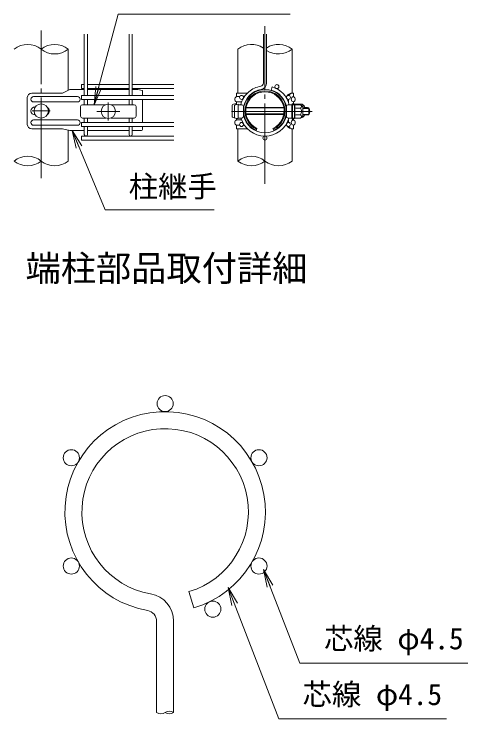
# Model space of a CAD drawing. Units: millimetres, scale not verified. Extents: x -4200 to 4200, y -2970 to 2970.
# Drawn here: x 1167 to 2181, y -1397 to 178 of the extents above; entities that cross this region are included whole.
import ezdxf
from ezdxf.enums import TextEntityAlignment as Align

# ---------------------------------------------------------------- set-up
doc = ezdxf.new("R2010")
doc.units = ezdxf.units.MM
doc.header["$LTSCALE"] = 10
doc.linetypes.add('LONG_CHAIN', pattern=[21, 18, -1, 1, -1])
for name, color, linetype, lineweight in [('0-0_D-TTL-TXT', 7, 'Continuous', 9), ('0-3_D-STR1', 1, 'Continuous', 9), ('0-4_D-BMK', 2, 'LONG_CHAIN', 9), ('0-5_D-STR-DIM', 7, 'Continuous', 9), ('0-6_0', 7, 'Continuous', 9), ('0-8_D-STR2', 7, 'Continuous', 9), ('0-9_D-STR3', 3, 'Continuous', 9), ('0-D_D-STR-TXT', 7, 'Continuous', 9)]:
    doc.layers.add(name, color=color, linetype=linetype, lineweight=lineweight)
doc.styles.add('ＭＳ ゴシック', font='')
doc.styles.get('ＭＳ ゴシック').set_extended_font_data('MS Gothic')

# ---------------------------------------------------------------- blocks, each defined once
blk = doc.blocks.new('_Open')
at = {"layer": '0-6_0'}
blk.add_line((-10, 1.667), (0, 0), dxfattribs=at)
blk.add_lwpolyline([(-10, -1.667), (0, 0), (-10, 0)], dxfattribs=at)

msp = doc.modelspace()

# ---------------------------------------------------------------- linework, layer by layer
at = {"layer": '0-3_D-STR1'}
for p, q in [((1288.3, 7.64), (1288.3, 99.48)), ((1667.3, 99.48), (1667.3, 1.48)), ((1788.3, 1.48), (1788.3, 99.48)), ((1667.3, -78.52), (1667.3, -150.52)), ((1788.3, -150.52), (1788.3, -78.52)), ((1288.3, -150.52), (1288.3, -81.29))]:
    msp.add_line(p, q, dxfattribs=at)
at = {"layer": '0-4_D-BMK'}
for p, q in [((1727.8, -201.64), (1727.8, 150.61)), ((1227.8, -188.53), (1227.8, 141.05)), ((1377.8, -19.53), (1377.8, -59.53)), ((1207.8, -38.52), (1247.8, -38.52)), ((1351.8, -39.53), (1403.8, -39.53)), ((1833.2, -39.53), (1643.78, -39.53))]:
    msp.add_line(p, q, dxfattribs=at)
at = {"layer": '0-5_D-STR-DIM'}
for centre, radius, start, end in [((1197.55, 62.16), 48.04, 50.97549, 129.02451), ((1258.05, 62.16), 48.04, 50.97549, 129.02451), ((1258.05, 136.81), 48.04, 230.97549, 309.02451), ((1697.55, 62.16), 48.04, 56.30864, 129.02451), ((1758.05, 62.16), 48.04, 50.97549, 123.69136), ((1758.05, 136.81), 48.04, 236.30864, 309.02451), ((1197.55, -187.84), 48.04, 50.97549, 129.02451), ((1697.55, -187.84), 48.04, 50.97549, 129.02451), ((1197.55, -113.19), 48.04, 230.97549, 309.02451), ((1258.05, -113.19), 48.04, 230.97549, 309.02451), ((1697.55, -113.19), 48.04, 230.97549, 309.02451), ((1758.05, -113.19), 48.04, 230.97549, 309.02451), ((1495.26, -1370.2), 15.74, 232.87698, 307.12302), ((1514.26, -1395.3), 15.74, 52.87698, 127.12302), ((1514.26, -1370.2), 15.74, 232.87698, 307.12302)]:
    msp.add_arc(centre, radius, start, end, dxfattribs=at)
at = {"layer": '0-8_D-STR2'}
for p, q in [((1324.2, -3.77), (1324.2, 132.82)), ((1331.4, -3.77), (1331.4, 132.82)), ((1424.2, -3.77), (1424.2, 132.82)), ((1431.4, -3.77), (1431.4, 132.82)), ((1724.2, 23.76), (1724.2, 132.82)), ((1731.4, 23.76), (1731.4, 132.82)), ((1324.2, 20.31), (1317.8, 20.31)), ((1317.8, 11.31), (1317.8, 20.31)), ((1424.2, 20.31), (1331.4, 20.31)), ((1524.2, 20.31), (1431.4, 20.31)), ((1324.2, 11.31), (1317.8, 11.31)), ((1424.2, 11.31), (1331.4, 11.31)), ((1524.2, 11.31), (1431.4, 11.31)), ((1741.75, 8.25), (1743.8, 15.15)), ((1524.2, -3.77), (1317.8, -3.77)), ((1317.8, -3.77), (1317.8, -12.77)), ((1524.2, -12.77), (1317.8, -12.77)), ((1324.2, -24.53), (1324.2, -12.77)), ((1331.4, -24.53), (1331.4, -12.77)), ((1424.2, -24.53), (1424.2, -12.77)), ((1431.4, -24.53), (1431.4, -12.77)), ((1324.2, -64.27), (1324.2, -54.53)), ((1331.4, -64.27), (1331.4, -54.53)), ((1424.2, -64.27), (1424.2, -54.53)), ((1431.4, -64.27), (1431.4, -54.53)), ((1524.2, -64.27), (1317.8, -64.27)), ((1317.8, -64.27), (1317.8, -73.27)), ((1524.2, -73.27), (1317.8, -73.27)), ((1324.2, -90.92), (1324.2, -73.27)), ((1331.4, -90.92), (1331.4, -73.27)), ((1424.2, -90.92), (1424.2, -73.27)), ((1431.4, -90.92), (1431.4, -73.27)), ((1524.2, -94.52), (1317.8, -94.52)), ((1317.8, -94.52), (1317.8, -103.52)), ((1524.2, -103.52), (1317.8, -103.52)), ((1557.92, -1112.73), (1568.77, -1149.15)), ((1485.76, -1382.75), (1485.76, -1178.9)), ((1523.76, -1382.75), (1523.76, -1178.9))]:
    msp.add_line(p, q, dxfattribs=at)
for centre, radius in [((1754.44, 15.81), 4.5), ((1675.41, -8.27), 4.5), ((1780.2, -8.27), 4.5), ((1675.41, -68.77), 4.5), ((1780.2, -68.77), 4.5), ((1727.8, -99.02), 4.5), ((1727.8, -99.02), 4.5), ((1504.76, -692.49), 18), ((1295.19, -813.49), 18), ((1714.34, -813.49), 18), ((1295.19, -1055.49), 18), ((1714.34, -1055.49), 18), ((1611.3, -1151.77), 18)]:
    msp.add_circle(centre, radius, dxfattribs=at)
for centre, radius, start, end in [((1727.8, -38.52), 56, 99.83934, 130), ((1717, 23.76), 7.2, 279.83934, 0), ((1717, 23.76), 14.4, 279.83934, 0), ((1727.8, -38.52), 56, 130, 165.5409), ((1727.8, -38.52), 48.8, 99.83934, 169.61114), ((1727.8, -38.52), 48.8, 10.38886, 73.39579), ((1727.8, -38.52), 56, 14.4591, 73.39579), ((1727.8, -38.52), 56, 196.62015, 343.37985), ((1727.8, -38.52), 48.8, 190.38886, 349.61114), ((1327.8, -90.92), 3.6, 180, 0), ((1427.8, -90.92), 3.6, 180, 0), ((1504.76, -934.49), 224, 286.60421, 260.01144), ((1504.76, -934.49), 186, 286.60421, 259.91481), ((1461.56, -1178.9), 62.2, 0, 80.16066), ((1461.56, -1178.9), 24.2, 0, 79.65227)]:
    msp.add_arc(centre, radius, start, end, dxfattribs=at)
at = {"layer": '0-9_D-STR3'}
for p, q in [((1275.76, 1.48), (1206.83, 1.48)), ((1292.05, 9.48), (1275.76, 1.48)), ((1324.2, 9.48), (1292.05, 9.48)), ((1424.2, 9.48), (1331.4, 9.48)), ((1443.8, 9.48), (1431.4, 9.48)), ((1443.8, 9.48), (1453.8, 7.48)), ((1453.8, 7.48), (1453.8, -3.77)), ((1664.1, 1.48), (1688.61, 1.48)), ((1664.1, 1.48), (1664.1, -6.52)), ((1791.5, 1.48), (1788.72, 1.48)), ((1791.5, 1.48), (1789.75, 1.48)), ((1791.5, 1.48), (1791.5, -6.52)), ((1196.83, -8.52), (1196.83, -68.52)), ((1308.98, -6.52), (1210.98, -6.52)), ((1453.8, -12.77), (1453.8, -64.27)), ((1664.1, -6.52), (1671.26, -6.52)), ((1679.55, -6.52), (1681.85, -6.52)), ((1776.54, -10.89), (1776.54, -10.94)), ((1779.98, -12.76), (1779.98, -18.19)), ((1308.98, -18.52), (1210.98, -18.52)), ((1315.8, -28.53), (1315.8, -50.53)), ((1319.8, -24.53), (1372.23, -24.53)), ((1383.37, -24.53), (1435.8, -24.53)), ((1439.8, -28.53), (1439.8, -50.53)), ((1654.5, -25.52), (1654.5, -51.52)), ((1659.8, -26.49), (1659.8, -52.57)), ((1664.1, -23.68), (1664.1, -18.52)), ((1664.1, -18.52), (1664.1, -23.99)), ((1664.1, -18.52), (1675.5, -18.52)), ((1664.1, -22.52), (1664.1, -23.68)), ((1667.8, -55.53), (1667.8, -23.53)), ((1667.8, -24.53), (1675.8, -24.53)), ((1679.8, -50.53), (1679.8, -28.53)), ((1769.85, -30.52), (1685.76, -30.52)), ((1775.8, -28.53), (1775.8, -50.53)), ((1779.8, -24.53), (1787.8, -24.53)), ((1787.8, -24.53), (1787.8, -54.53)), ((1788.83, -25.64), (1787.8, -29.17)), ((1787.8, -29.17), (1787.8, -49.89)), ((1788.8, -31.43), (1789.2, -31.43)), ((1788.83, -22.76), (1788.83, -25.64)), ((1788.83, -22.76), (1789.83, -22.76)), ((1789.2, -30.55), (1789.98, -24.22)), ((1789.2, -30.55), (1789.2, -48.55)), ((1789.2, -31.43), (1789.2, -47.63)), ((1789.83, -22.76), (1789.83, -25.64)), ((1793.51, -24.05), (1790.18, -24.05)), ((1791.5, -18.52), (1791.5, -24.05)), ((1791.5, -21.52), (1791.5, -24.05)), ((1792.5, -21.52), (1791.5, -21.52)), ((1792.5, -21.52), (1792.5, -24.05)), ((1793.6, -39.55), (1793.6, -24.1)), ((1793.74, -24.29), (1793.88, -23.19)), ((1807.19, -24.52), (1793.83, -24.52)), ((1797.41, -23.02), (1794.08, -23.02)), ((1797.5, -24.52), (1797.5, -23.06)), ((1797.7, -23.5), (1797.61, -23.16)), ((1811.09, -23.5), (1797.7, -23.5)), ((1812.2, -29.53), (1812.2, -49.53)), ((1816.1, -28.52), (1816.1, -31.53)), ((1679.8, -31.53), (1680.31, -31.53)), ((1679.8, -32.89), (1680.13, -32.89)), ((1679.8, -46.18), (1680.42, -46.18)), ((1770.08, -31.87), (1685.52, -31.87)), ((1770.08, -45.16), (1685.52, -45.16)), ((1769.85, -46.52), (1685.76, -46.52)), ((1775.19, -46.18), (1775.8, -46.18)), ((1775.29, -31.53), (1775.8, -31.53)), ((1775.47, -32.89), (1775.8, -32.89)), ((1807.19, -32.03), (1793.6, -32.03)), ((1793.6, -39.55), (1793.6, -55)), ((1807.19, -47.04), (1793.6, -47.04)), ((1812.2, -31.53), (1825.8, -31.53)), ((1812.2, -32.89), (1826.45, -32.89)), ((1812.2, -46.18), (1826.45, -46.18)), ((1825.8, -31.53), (1825.8, -47.53)), ((1308.98, -58.52), (1210.98, -58.52)), ((1319.8, -54.53), (1372.23, -54.53)), ((1383.37, -54.53), (1435.8, -54.53)), ((1664.1, -58.52), (1664.1, -55.08)), ((1664.1, -55.08), (1664.1, -58.52)), ((1664.1, -58.52), (1675.5, -58.52)), ((1667.8, -54.53), (1675.8, -54.53)), ((1679.8, -47.53), (1680.66, -47.53)), ((1774.95, -47.53), (1775.8, -47.53)), ((1779.8, -54.53), (1787.8, -54.53)), ((1779.98, -58.84), (1779.98, -64.27)), ((1788.83, -53.88), (1787.8, -49.89)), ((1788.8, -47.63), (1789.2, -47.63)), ((1788.8, -49.89), (1789.83, -53.88)), ((1789.2, -48.55), (1789.98, -54.87)), ((1789.83, -53.88), (1789.83, -56.76)), ((1793.47, -55.05), (1790.18, -55.05)), ((1791.5, -55.05), (1791.5, -58.52)), ((1791.5, -55.05), (1791.5, -55.52)), ((1807.19, -54.54), (1793.8, -54.54)), ((1811.09, -53.53), (1808.63, -53.53)), ((1812.2, -47.53), (1825.8, -47.53)), ((1816.1, -47.53), (1816.1, -48.52)), ((1275.76, -78.52), (1206.83, -78.52)), ((1308.98, -70.52), (1210.98, -70.52)), ((1275.76, -78.52), (1292.05, -82.12)), ((1453.8, -73.27), (1453.8, -80.15)), ((1664.1, -70.52), (1664.1, -78.52)), ((1664.1, -70.52), (1671.26, -70.52)), ((1664.1, -78.52), (1664.1, -72.97)), ((1664.1, -78.52), (1688.61, -78.52)), ((1679.55, -70.52), (1681.85, -70.52)), ((1699.85, -78.52), (1701.27, -78.52)), ((1707.8, -82.15), (1709.97, -77.42)), ((1747.8, -82.15), (1745.64, -77.42)), ((1776.54, -66.09), (1776.54, -66.14)), ((1791.5, -78.52), (1789.75, -78.52)), ((1791.5, -70.52), (1791.5, -78.52)), ((1791.5, -72.97), (1791.5, -78.52)), ((1324.2, -82.12), (1292.05, -82.12)), ((1331.4, -82.15), (1424.2, -82.15)), ((1431.4, -82.15), (1451.8, -82.15))]:
    msp.add_line(p, q, dxfattribs=at)
for points in [[(1789.83, -25.64), (1788.8, -29.17), (1788.8, -49.89)], [(1816.1, -30.52), (1822.1, -30.52), (1822.1, -31.53)], [(1788.83, -53.88), (1788.83, -56.76), (1789.83, -56.76)], [(1792.5, -55.05), (1792.5, -55.52), (1791.5, -55.52)]]:
    msp.add_lwpolyline(points, dxfattribs=at)
for centre in [(1227.8, -38.52), (1377.8, -39.53)]:
    msp.add_circle(centre, 16, dxfattribs=at)
for centre, radius, start, end in [((1206.83, -8.52), 10, 90, 180), ((1727.8, -38.52), 48, 294.62432, 245.37568), ((1727.8, -38.52), 44.8, 294.62432, 245.37568), ((1727.8, -38.52), 42.8, 294.62432, 245.37568), ((1210.98, -12.52), 6, 90, 270), ((1308.98, -12.52), 6, 270, 90), ((1666.6, -12.52), 6.5, 112.61986, 247.38014), ((1792.53, -12.52), 6.09, 99.72282, 260.27718), ((1789, -12.52), 6.5, 292.61986, 67.38014), ((1213.98, -38.52), 9, 90, 270), ((1237.27, -38.52), 9, 300.04449, 59.95551), ((1319.8, -28.53), 4, 90, 180), ((1435.8, -28.53), 4, 0, 90), ((1675.8, -28.53), 4, 0, 90), ((1779.8, -28.53), 4, 90, 180), ((1788.06, -31.4), 1.14, 358.43845, 49.48837), ((1790.18, -24.25), 0.2, 90, 173), ((1793.51, -24.25), 0.2, 15, 90), ((1783.55, -28.24), 10.93, 339.64454, 21.71401), ((1794.08, -23.22), 0.2, 90, 173), ((1797.41, -23.22), 0.2, 15, 90), ((1787.74, -27.26), 10.65, 14.90359, 22.7756), ((1805.16, -28.27), 4.27, 298.45309, 61.54691), ((1798.65, -38.04), 16, 32.13463, 57.68315), ((1809.06, -27.26), 4.27, 317.45541, 61.54691), ((1802.55, -37.03), 16, 32.13463, 57.68315), ((1807.1, -38.52), 17, 24.25131, 28.07249), ((1783.84, -50.8), 10.65, 337.2244, 20.62678), ((1752.09, -39.55), 42.38, 0, 10.20031), ((1752.09, -39.55), 42.38, 349.79969, 0), ((1795.67, -39.53), 13.75, 0, 33.09348), ((1795.67, -39.53), 13.75, 326.90652, 0), ((1805.16, -50.79), 4.27, 298.45309, 61.54691), ((1810.8, -39.53), 17, 331.92751, 28.07249), ((1210.98, -64.52), 6, 90, 270), ((1308.98, -64.52), 6, 270, 90), ((1319.8, -50.53), 4, 180, 270), ((1435.8, -50.53), 4, 270, 0), ((1666.6, -64.52), 6.5, 112.61986, 247.38014), ((1675.8, -50.53), 4, 270, 0), ((1779.8, -50.53), 4, 180, 270), ((1792.53, -64.52), 6.09, 99.72282, 260.27718), ((1788.06, -47.66), 1.14, 310.51348, 1.56339), ((1790.18, -54.85), 0.2, 187, 270), ((1789, -64.52), 6.5, 292.61986, 67.38014), ((1793.47, -54.85), 0.2, 270, 337.2244), ((1794.08, -53.82), 0.2, 244.87409, 270), ((1798.65, -41.02), 16, 302.31685, 327.86537), ((1809.06, -49.77), 4.27, 298.45309, 31.66849), ((1802.55, -40), 16, 302.31685, 327.86537), ((1206.83, -68.52), 10, 180, 270), ((1451.8, -80.15), 2, 270, 0)]:
    msp.add_arc(centre, radius, start, end, dxfattribs=at)
for centre, major_axis, ratio, start_param, end_param in [((1789.75, -8.52), (-13.21, 0), 0.757218, 4.712389, 5.8796106), ((1789.75, -8.52), (0, -10), 0.976579, 3.1415927, 4.2279411), ((1664.1, -25.52), (9.6, 0), 0.3125, 1.5707963, 3.1415927), ((1669.4, -26.49), (9.6, 0), 0.3125, 1.7382444, 3.1415927), ((1664.1, -51.52), (9.6, 0), 0.3125, 3.1415927, 4.477186), ((1669.4, -52.57), (9.6, 0), 0.3125, 3.1415927, 4.5449409), ((1789.75, -68.52), (-13.21, 0), 0.757218, 0.4035747, 1.5707963), ((1789.75, -68.52), (0, 10), 0.976579, 2.0552442, 3.1415927)]:
    msp.add_ellipse(centre, major_axis=major_axis, ratio=ratio, start_param=start_param, end_param=end_param, dxfattribs=at)
at = {"layer": '0-D_D-STR-TXT'}
for points in [[(1783.72, 177.9), (1399.87, 177.9), (1346.53, -22.6)], [(1613.98, -259.68), (1370.42, -259.68), (1297.65, -83.96)], [(2181.15, -1272.54), (1805.57, -1272.54), (1725.49, -1065.18)], [(2133.07, -1397.11), (1758.76, -1397.11), (1646.15, -1105.52)]]:
    msp.add_lwpolyline(points, dxfattribs=at)

# ---------------------------------------------------------------- block references
at = {"layer": '0-D_D-STR-TXT', "xscale": 4, "yscale": 4}
for p, rotation in [((1346.02, -24.53), 255.10241), ((1296.89, -82.12), 112.49567), ((1724.77, -1063.31), 111.11539), ((1645.43, -1103.66), 111.11539)]:
    msp.add_blockref('_Open', p, dxfattribs=dict(at, rotation=rotation))

# ---------------------------------------------------------------- texts
at = {"layer": '0-0_D-TTL-TXT', "style": 'ＭＳ ゴシック'}
msp.add_text('端柱部品取付詳細', height=57.7, dxfattribs=at).set_placement((1192.89, -436.06), align=Align.BOTTOM_LEFT)
at = {"layer": '0-D_D-STR-TXT', "style": 'ＭＳ ゴシック'}
for s, p in [('柱継手', (1423.38, -245.83)), ('芯線 φ4.5', (1859.79, -1256.15)), ('芯線 φ4.5', (1811.71, -1380.72))]:
    msp.add_text(s, height=48.09, dxfattribs=at).set_placement(p, align=Align.BOTTOM_LEFT)

doc.saveas('drawing.dxf')
